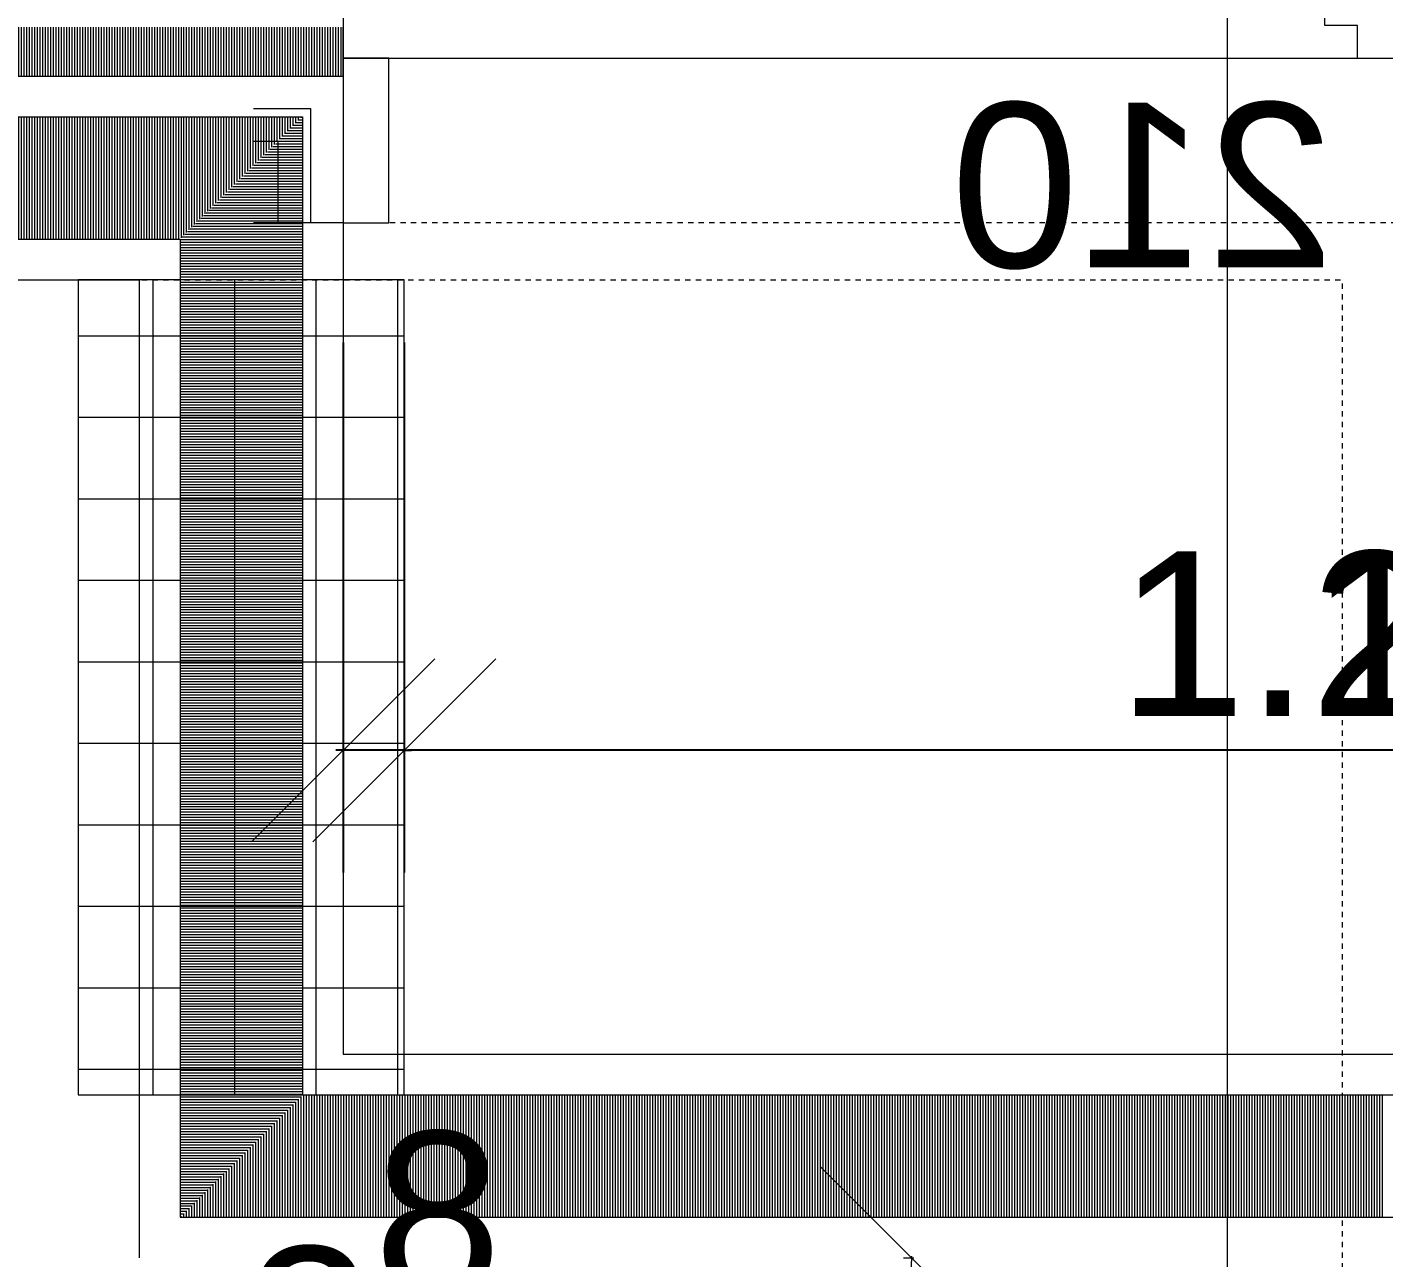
# Model space of a CAD drawing. Header units: metres. Extents: x -63 to 297, y -105 to 408.
# Drawn here: x 202.76 to 228.23, y 224.56 to 247.67 of the extents above; entities that cross this region are included whole.
import ezdxf

# ---------------------------------------------------------------- set-up
doc = ezdxf.new("R2010")
doc.units = ezdxf.units.M
doc.header["$LTSCALE"] = 0.00508
doc.header["$PDMODE"] = 1
doc.linetypes.add('Ohne Titel-16', pattern=[0.19684, 0.069505, -0.127335])
doc.linetypes.add('Ohne Titel-6', pattern=[1.0537, 0.590515, -0.19684, 0.069505, -0.19684])
for name, color, linetype, lineweight in [('211.5_Beton', 7, 'Continuous', 25), ('212.2_Betonelemente', 7, 'Continuous', 18), ('221_Fenster', 7, 'Continuous', 9), ('271_Gipserarbeiten-allgemein', 7, 'Continuous', 18), ('273.0_Innentueren', 7, 'Continuous', 18), ('Linien-0.03', 7, 'Continuous', 5), ('Linien-gestrichelt 0.13', 7, 'Ohne Titel-16', 13), ('Linien-stripu', 7, 'Ohne Titel-6', 5)]:
    doc.layers.add(name, color=color, linetype=linetype, lineweight=lineweight)
for name, color, linetype, lineweight, true_color in [('271_Gipserarbeiten-LBW 12.5cm', 7, 'Continuous', 18, 0x117d81), ('271_Gipserarbeiten-LBW Schacht', 7, 'Continuous', 18, 0x811264), ('Bemaßung-Leichtbau', 7, 'Continuous', 5, 0xb54400), ('Bemaßung-Rohbau', 7, 'Continuous', 5, 0x000000), ('Text-allgemein', 7, 'Continuous', 5, 0x000000)]:
    doc.layers.add(name, color=color, linetype=linetype, lineweight=lineweight, true_color=true_color)
doc.styles.add('Arial', font='arial.ttf')
doc.dimstyles.new('vbk_50', dxfattribs={"dimtxt": 101.016365, "dimasz": 0.002245, "dimexe": 0.0015, "dimexo": 0.003, "dimgap": 0.0005, "dimtad": 1, "dimdec": 3, "dimzin": 3, "dimdsep": 46, "dimtxsty": 'Arial', "dimblk": 'VW_SLASH', "dimblk1": 'VW_SLASH', "dimblk2": 'VW_SLASH', "dimcen": 0, "dimdle": 0.002, "dimazin": 0, "dimtfac": 0.9, "dimtdec": 3, "dimtix": 1, "dimtmove": 0, "dimatfit": 0, "dimldrblk": 'DOT', "dimfxl": 0.005, "dimfxlon": 1, "dimfrac": 2, "dimtolj": 1, "dimtzin": 3, "dimarcsym": 0})
pattern_1 = [(270, (-78.1924, -138.21865), (-0.05, 6e-18), [])]

# ---------------------------------------------------------------- blocks, each defined once
blk = doc.blocks.new('VW_SLASH')
at = {"color": 0, "linetype": 'ByBlock', "lineweight": -2}
blk.add_line((0.5, 0), (-1, 0), dxfattribs=at)
at = {"color": 0, "lineweight": 20, "flags": 128}
blk.add_lwpolyline([(25, 25), (-25, -25)], dxfattribs=at)
blk = doc.blocks.new('*D221')
at = {"layer": 'Bemaßung-Leichtbau', "color": 0, "lineweight": -2, "transparency": 16777216}
for p, q in [((208.695, 241.746), (208.695, 231.796)), ((209.843, 241.746), (209.843, 231.796)), ((208.626, 234.092), (208.557, 234.092)), ((209.843, 234.092), (208.695, 234.092)), ((209.912, 234.092), (209.98, 234.092))]:
    blk.add_line(p, q, dxfattribs=at)
at = {"layer": 'Defpoints', "color": 0, "transparency": 16777216}
for p in [(208.695, 245.545), (209.843, 245.545), (208.695, 234.092)]:
    blk.add_point(p, dxfattribs=at)
at = {"layer": 'Bemaßung-Leichtbau', "color": 0, "lineweight": -2, "transparency": 16777216, "xscale": 0.06872848524861908, "yscale": 0.06872848524861908, "zscale": 0.06872848524861908}
blk.add_blockref('VW_SLASH', (208.695, 234.092), dxfattribs=at)
at = {"layer": 'Bemaßung-Leichtbau', "color": 0, "lineweight": -2, "transparency": 16777216, "xscale": 0.06872848524861908, "yscale": 0.06872848524861908, "zscale": 0.06872848524861908, "rotation": 180}
blk.add_blockref('VW_SLASH', (209.843, 234.092), dxfattribs=at)
at = {"layer": 'Bemaßung-Leichtbau', "color": 0, "transparency": 16777216, "insert": (209.269, 224.282), "char_height": 3.09276, "attachment_point": 5, "style": 'Arial'}
blk.add_mtext('\\A1;3\\S8^ ;', dxfattribs=at)
blk = doc.blocks.new('_DOT')
at = {"color": 0, "linetype": 'ByBlock', "lineweight": -2}
blk.add_line((-0.5, 0), (-1, 0), dxfattribs=at)
at = {"color": 0, "linetype": 'ByBlock', "const_width": 0.5}
blk.add_lwpolyline([(-0.25, 0, 1), (0.25, 0, 1)], format="xyb", close=True, dxfattribs=at)
blk = doc.blocks.new('*D222')
at = {"layer": 'Bemaßung-Leichtbau', "color": 0, "lineweight": -2, "transparency": 16777216}
for p, q in [((209.843, 241.746), (209.843, 231.796)), ((245.526, 241.746), (245.526, 231.796)), ((245.458, 234.092), (209.912, 234.092))]:
    blk.add_line(p, q, dxfattribs=at)
at = {"layer": 'Defpoints', "color": 0, "transparency": 16777216}
for p in [(209.843, 245.545), (245.526, 245.545), (209.843, 234.092)]:
    blk.add_point(p, dxfattribs=at)
at = {"layer": 'Bemaßung-Leichtbau', "color": 0, "lineweight": -2, "transparency": 16777216, "xscale": 0.06872848524861908, "yscale": 0.06872848524861908, "zscale": 0.06872848524861908, "rotation": 180}
blk.add_blockref('VW_SLASH', (209.843, 234.092), dxfattribs=at)
at = {"layer": 'Bemaßung-Leichtbau', "color": 0, "lineweight": -2, "transparency": 16777216, "xscale": 0.06872848524861908, "yscale": 0.06872848524861908, "zscale": 0.06872848524861908}
blk.add_blockref('VW_SLASH', (245.526, 234.092), dxfattribs=at)
at = {"layer": 'Bemaßung-Leichtbau', "color": 0, "transparency": 16777216, "insert": (228.639, 237.341), "char_height": 3.09276, "attachment_point": 5, "style": 'Arial'}
blk.add_mtext('\\A1;1.16\\S6^ ;', dxfattribs=at)
blk = doc.blocks.new('*D242')
at = {"layer": 'Bemaßung-Rohbau', "color": 0, "lineweight": -2, "transparency": 16777216}
for p, q in [((190.158, 242.927), (180.208, 242.927)), ((182.504, 227.687), (182.504, 242.858)), ((190.158, 227.619), (180.208, 227.619))]:
    blk.add_line(p, q, dxfattribs=at)
at = {"layer": 'Defpoints', "color": 0, "transparency": 16777216}
for p in [(182.504, 242.927), (203.72, 242.927), (203.72, 227.619)]:
    blk.add_point(p, dxfattribs=at)
at = {"layer": 'Bemaßung-Rohbau', "color": 0, "lineweight": -2, "transparency": 16777216, "xscale": 0.06872848524861908, "yscale": 0.06872848524861908, "zscale": 0.06872848524861908}
for p, rotation in [((182.504, 242.927), 90), ((182.504, 227.619), 270)]:
    blk.add_blockref('VW_SLASH', p, dxfattribs=dict(at, rotation=rotation))
at = {"layer": 'Bemaßung-Rohbau', "color": 0, "transparency": 16777216, "insert": (180.159, 235.273), "char_height": 3.0928, "attachment_point": 5, "rotation": 90, "style": 'Arial'}
blk.add_mtext('\\A1;50', dxfattribs=at)
blk = doc.blocks.new('*D243')
at = {"layer": 'Bemaßung-Rohbau', "color": 0, "lineweight": -2, "transparency": 16777216}
for p, q in [((182.504, 227.687), (182.504, 227.756)), ((190.158, 227.619), (180.208, 227.619)), ((182.504, 224.557), (182.504, 227.619)), ((190.158, 224.557), (180.208, 224.557)), ((182.504, 224.488), (182.504, 224.42))]:
    blk.add_line(p, q, dxfattribs=at)
at = {"layer": 'Defpoints', "color": 0, "transparency": 16777216}
for p in [(182.504, 227.619), (203.72, 227.619), (296.644, 224.557)]:
    blk.add_point(p, dxfattribs=at)
at = {"layer": 'Bemaßung-Rohbau', "color": 0, "lineweight": -2, "transparency": 16777216, "xscale": 0.06872848524861908, "yscale": 0.06872848524861908, "zscale": 0.06872848524861908}
for p, rotation in [((182.504, 227.619), 270), ((182.504, 224.557), 90)]:
    blk.add_blockref('VW_SLASH', p, dxfattribs=dict(at, rotation=rotation))
at = {"layer": 'Bemaßung-Rohbau', "color": 0, "transparency": 16777216, "insert": (177.48, 226.088), "char_height": 3.0928, "attachment_point": 5, "rotation": 90, "style": 'Arial'}
blk.add_mtext('\\A1;10', dxfattribs=at)
blk = doc.blocks.new('*D244')
at = {"layer": 'Bemaßung-Rohbau', "color": 0, "lineweight": -2, "transparency": 16777216}
for p, q in [((182.504, 224.626), (182.504, 224.694)), ((190.158, 224.557), (180.208, 224.557)), ((182.504, 102.091), (182.504, 224.557)), ((190.158, 102.091), (180.208, 102.091)), ((182.504, 102.023), (182.504, 101.954))]:
    blk.add_line(p, q, dxfattribs=at)
at = {"layer": 'Defpoints', "color": 0, "transparency": 16777216}
for p in [(182.504, 224.557), (296.644, 224.557), (219.365, 102.091)]:
    blk.add_point(p, dxfattribs=at)
at = {"layer": 'Bemaßung-Rohbau', "color": 0, "lineweight": -2, "transparency": 16777216, "xscale": 0.06872848524861908, "yscale": 0.06872848524861908, "zscale": 0.06872848524861908}
for p, rotation in [((182.504, 224.557), 270), ((182.504, 102.091), 90)]:
    blk.add_blockref('VW_SLASH', p, dxfattribs=dict(at, rotation=rotation))
at = {"layer": 'Bemaßung-Rohbau', "color": 0, "transparency": 16777216, "insert": (179.254, 404.051), "char_height": 3.0928, "attachment_point": 5, "rotation": 90, "style": 'Arial'}
blk.add_mtext('\\A1;4.00', dxfattribs=at)
blk = doc.blocks.new('*D257')
at = {"layer": 'Bemaßung-Rohbau', "color": 0, "lineweight": -2, "transparency": 16777216}
for p, q in [((199.919, 227.619), (189.968, 227.619)), ((192.265, 102.16), (192.265, 227.55)), ((199.919, 102.091), (189.968, 102.091))]:
    blk.add_line(p, q, dxfattribs=at)
at = {"layer": 'Defpoints', "color": 0, "transparency": 16777216}
for p in [(192.265, 227.619), (205.633, 227.619), (204.409, 102.091)]:
    blk.add_point(p, dxfattribs=at)
at = {"layer": 'Bemaßung-Rohbau', "color": 0, "lineweight": -2, "transparency": 16777216, "xscale": 0.06872848524861908, "yscale": 0.06872848524861908, "zscale": 0.06872848524861908}
for p, rotation in [((192.265, 227.619), 90), ((192.265, 102.091), 270)]:
    blk.add_blockref('VW_SLASH', p, dxfattribs=dict(at, rotation=rotation))
at = {"layer": 'Bemaßung-Rohbau', "color": 0, "transparency": 16777216, "insert": (189.92, 164.855), "char_height": 3.0928, "attachment_point": 5, "rotation": 90, "style": 'Arial'}
blk.add_mtext('\\A1;4.10', dxfattribs=at)
blk = doc.blocks.new('HT_GR_Rev-Öffnung-1')
at = {"layer": '271_Gipserarbeiten-LBW Schacht', "flags": 128}
blk.add_lwpolyline([(0.655, 0.045), (0.6, 0.045), (0.6, -0.045), (0.655, -0.045)], dxfattribs=at)
at = {"layer": '273.0_Innentueren', "flags": 128}
blk.add_lwpolyline([(-0.022, 0.056), (-0.022, 0.076), (-0.002, 0.076), (-0.002, 0.096)], dxfattribs=at)
for points in [[(-0.603, 0.091), (0.6, 0.091), (0.6, 0.056), (-0.603, 0.056)], [(0.572, 0.056), (0.6, 0.056), (0.6, -0.045), (0.572, -0.045)]]:
    blk.add_lwpolyline(points, close=True, dxfattribs=at)
at = {"layer": 'Linien-0.03', "flags": 128}
for points in [[(0.655, 0.025), (0.62, 0.025), (0.62, -0.045)], [(0.655, 0.005), (0.64, 0.005), (0.64, -0.045), (0.655, -0.045)]]:
    blk.add_lwpolyline(points, dxfattribs=at)
at = {"layer": 'Linien-0.03', "linetype": 'Continuous', "lineweight": 5}
blk.add_point((0.6, -0.045), dxfattribs=at)
at = {"layer": 'Linien-stripu'}
blk.add_line((-0.575, -0.045), (0.572, -0.045), dxfattribs=at)
blk = doc.blocks.new('*E263')
at = {"layer": 'Linien-0.03', "linetype": 'Continuous', "lineweight": 5}
h = blk.add_hatch(dxfattribs=at)
h.set_pattern_fill('DÄMMSTOFF 1MM', angle=180, style=0, pattern_type=2)
h.set_pattern_definition(pattern_1)
h.paths.add_polyline_path([(58.784, 108.535), (57.865, 109.454), (130.502, 109.454), (130.502, 108.535)])
h = blk.add_hatch(dxfattribs=at)
h.set_pattern_fill('DÄMMSTOFF 1MM', angle=180, style=0, pattern_type=2)
h.set_pattern_definition(pattern_1)
h.paths.add_polyline_path([(61.845, 105.474), (59.549, 107.77), (129.737, 107.77), (127.441, 105.474)])
h = blk.add_hatch(dxfattribs=at)
h.set_pattern_fill('DÄMMSTOFF 1MM', angle=-90, style=0, pattern_type=2)
h.set_pattern_definition([(360, (-78.1924, -138.21865), (-2e-17, -0.05), [])])
h.paths.add_polyline_path([(127.441, 105.474), (129.737, 107.77), (129.737, 89.4), (127.441, 87.104)])
at = {"layer": '271_Gipserarbeiten-LBW 12.5cm'}
for p, q in [((58.784, 108.535, 0), (130.502, 108.535, 0)), ((130.502, 108.535, 0), (130.502, 90.165, 0)), ((62.611, 104.708, 0), (126.675, 104.708, 0)), ((126.675, 104.708, 0), (126.675, 86.338, 0)), ((130.502, 90.165, 0), (178.744, 90.165, 0))]:
    blk.add_line(p, q, dxfattribs=at)
at = {"layer": '271_Gipserarbeiten-LBW Schacht'}
blk.add_line((130.502, 108.535, 0), (130.502, 105.78, 0), dxfattribs=at)
at = {"layer": 'Linien-0.03'}
for p, q in [((130.502, 108.535, 0), (130.502, 109.454, 0)), ((58.784, 108.535, 0), (130.502, 108.535, 0)), ((58.784, 108.535, 0), (130.502, 108.535, 0)), ((58.784, 108.535, 0), (130.502, 108.535, 0)), ((130.502, 108.535, 0), (130.502, 90.165, 0)), ((59.549, 107.77, 0), (129.737, 107.77, 0)), ((129.737, 107.77, 0), (129.737, 89.4, 0)), ((61.845, 105.474, 0), (127.441, 105.474, 0)), ((127.441, 105.474, 0), (127.441, 87.104, 0)), ((62.611, 104.708, 0), (126.675, 104.708, 0)), ((126.675, 104.708, 0), (126.675, 86.338, 0)), ((130.502, 90.165, 0), (178.744, 90.165, 0)), ((129.737, 89.4, 0), (178.744, 89.4, 0)), ((127.441, 87.104, 0), (178.744, 87.104, 0))]:
    blk.add_line(p, q, dxfattribs=at)
at = {"layer": 'Linien-0.03', "color": 7, "linetype": 'Continuous', "lineweight": 5}
for p, q in [((59.549, 107.77, 0), (129.737, 107.77, 0)), ((129.737, 107.77, 0), (129.737, 89.4, 0)), ((61.845, 105.474, 0), (127.441, 105.474, 0)), ((127.441, 105.474, 0), (127.441, 87.104, 0)), ((129.737, 89.4, 0), (178.744, 89.4, 0)), ((129.758, 89.4, 0), (129.758, 87.104, 0)), ((129.808, 89.4, 0), (129.808, 87.104, 0)), ((129.858, 89.4, 0), (129.858, 87.104, 0)), ((129.908, 89.4, 0), (129.908, 87.104, 0)), ((129.958, 89.4, 0), (129.958, 87.104, 0)), ((130.008, 89.4, 0), (130.008, 87.104, 0)), ((130.058, 89.4, 0), (130.058, 87.104, 0)), ((130.108, 89.4, 0), (130.108, 87.104, 0)), ((130.158, 89.4, 0), (130.158, 87.104, 0)), ((130.208, 89.4, 0), (130.208, 87.104, 0)), ((130.258, 89.4, 0), (130.258, 87.104, 0)), ((130.308, 89.4, 0), (130.308, 87.104, 0)), ((130.358, 89.4, 0), (130.358, 87.104, 0)), ((130.408, 89.4, 0), (130.408, 87.104, 0)), ((130.458, 89.4, 0), (130.458, 87.104, 0)), ((130.508, 89.4, 0), (130.508, 87.104, 0)), ((130.558, 89.4, 0), (130.558, 87.104, 0)), ((130.608, 89.4, 0), (130.608, 87.104, 0)), ((130.658, 89.4, 0), (130.658, 87.104, 0)), ((130.708, 89.4, 0), (130.708, 87.104, 0)), ((130.758, 89.4, 0), (130.758, 87.104, 0)), ((130.808, 89.4, 0), (130.808, 87.104, 0)), ((130.858, 89.4, 0), (130.858, 87.104, 0)), ((130.908, 89.4, 0), (130.908, 87.104, 0)), ((130.958, 89.4, 0), (130.958, 87.104, 0)), ((131.008, 89.4, 0), (131.008, 87.104, 0)), ((131.058, 89.4, 0), (131.058, 87.104, 0)), ((131.108, 89.4, 0), (131.108, 87.104, 0)), ((131.158, 89.4, 0), (131.158, 87.104, 0)), ((131.208, 89.4, 0), (131.208, 87.104, 0)), ((131.258, 89.4, 0), (131.258, 87.104, 0)), ((131.308, 89.4, 0), (131.308, 87.104, 0)), ((131.358, 89.4, 0), (131.358, 87.104, 0)), ((131.408, 89.4, 0), (131.408, 87.104, 0)), ((131.458, 89.4, 0), (131.458, 87.104, 0)), ((131.508, 89.4, 0), (131.508, 87.104, 0)), ((131.558, 89.4, 0), (131.558, 87.104, 0)), ((131.608, 89.4, 0), (131.608, 87.104, 0)), ((131.658, 89.4, 0), (131.658, 87.104, 0)), ((131.708, 89.4, 0), (131.708, 87.104, 0)), ((131.758, 89.4, 0), (131.758, 87.104, 0)), ((131.808, 89.4, 0), (131.808, 87.104, 0)), ((131.858, 89.4, 0), (131.858, 87.104, 0)), ((131.908, 89.4, 0), (131.908, 87.104, 0)), ((131.958, 89.4, 0), (131.958, 87.104, 0)), ((132.008, 89.4, 0), (132.008, 87.104, 0)), ((132.058, 89.4, 0), (132.058, 87.104, 0)), ((132.108, 89.4, 0), (132.108, 87.104, 0)), ((132.158, 89.4, 0), (132.158, 87.104, 0)), ((132.208, 89.4, 0), (132.208, 87.104, 0)), ((132.258, 89.4, 0), (132.258, 87.104, 0)), ((132.308, 89.4, 0), (132.308, 87.104, 0)), ((132.358, 89.4, 0), (132.358, 87.104, 0)), ((132.408, 89.4, 0), (132.408, 87.104, 0)), ((132.458, 89.4, 0), (132.458, 87.104, 0)), ((132.508, 89.4, 0), (132.508, 87.104, 0)), ((132.558, 89.4, 0), (132.558, 87.104, 0)), ((132.608, 89.4, 0), (132.608, 87.104, 0)), ((132.658, 89.4, 0), (132.658, 87.104, 0)), ((132.708, 89.4, 0), (132.708, 87.104, 0)), ((132.758, 89.4, 0), (132.758, 87.104, 0)), ((132.808, 89.4, 0), (132.808, 87.104, 0)), ((132.858, 89.4, 0), (132.858, 87.104, 0)), ((132.908, 89.4, 0), (132.908, 87.104, 0)), ((132.958, 89.4, 0), (132.958, 87.104, 0)), ((133.008, 89.4, 0), (133.008, 87.104, 0)), ((133.058, 89.4, 0), (133.058, 87.104, 0)), ((133.108, 89.4, 0), (133.108, 87.104, 0)), ((133.158, 89.4, 0), (133.158, 87.104, 0)), ((133.208, 89.4, 0), (133.208, 87.104, 0)), ((133.258, 89.4, 0), (133.258, 87.104, 0)), ((133.308, 89.4, 0), (133.308, 87.104, 0)), ((133.358, 89.4, 0), (133.358, 87.104, 0)), ((133.408, 89.4, 0), (133.408, 87.104, 0)), ((133.458, 89.4, 0), (133.458, 87.104, 0)), ((133.508, 89.4, 0), (133.508, 87.104, 0)), ((133.558, 89.4, 0), (133.558, 87.104, 0)), ((133.608, 89.4, 0), (133.608, 87.104, 0)), ((133.658, 89.4, 0), (133.658, 87.104, 0)), ((133.708, 89.4, 0), (133.708, 87.104, 0)), ((133.758, 89.4, 0), (133.758, 87.104, 0)), ((133.808, 89.4, 0), (133.808, 87.104, 0)), ((133.858, 89.4, 0), (133.858, 87.104, 0)), ((133.908, 89.4, 0), (133.908, 87.104, 0)), ((133.958, 89.4, 0), (133.958, 87.104, 0)), ((134.008, 89.4, 0), (134.008, 87.104, 0)), ((134.058, 89.4, 0), (134.058, 87.104, 0)), ((134.108, 89.4, 0), (134.108, 87.104, 0)), ((134.158, 89.4, 0), (134.158, 87.104, 0)), ((134.208, 89.4, 0), (134.208, 87.104, 0)), ((134.258, 89.4, 0), (134.258, 87.104, 0)), ((134.308, 89.4, 0), (134.308, 87.104, 0)), ((134.358, 89.4, 0), (134.358, 87.104, 0)), ((134.408, 89.4, 0), (134.408, 87.104, 0)), ((134.458, 89.4, 0), (134.458, 87.104, 0)), ((134.508, 89.4, 0), (134.508, 87.104, 0)), ((134.558, 89.4, 0), (134.558, 87.104, 0)), ((134.608, 89.4, 0), (134.608, 87.104, 0)), ((134.658, 89.4, 0), (134.658, 87.104, 0)), ((134.708, 89.4, 0), (134.708, 87.104, 0)), ((134.758, 89.4, 0), (134.758, 87.104, 0)), ((134.808, 89.4, 0), (134.808, 87.104, 0)), ((134.858, 89.4, 0), (134.858, 87.104, 0)), ((134.908, 89.4, 0), (134.908, 87.104, 0)), ((134.958, 89.4, 0), (134.958, 87.104, 0)), ((135.008, 89.4, 0), (135.008, 87.104, 0)), ((135.058, 89.4, 0), (135.058, 87.104, 0)), ((135.108, 89.4, 0), (135.108, 87.104, 0)), ((135.158, 89.4, 0), (135.158, 87.104, 0)), ((135.208, 89.4, 0), (135.208, 87.104, 0)), ((135.258, 89.4, 0), (135.258, 87.104, 0)), ((135.308, 89.4, 0), (135.308, 87.104, 0)), ((135.358, 89.4, 0), (135.358, 87.104, 0)), ((135.408, 89.4, 0), (135.408, 87.104, 0)), ((135.458, 89.4, 0), (135.458, 87.104, 0)), ((135.508, 89.4, 0), (135.508, 87.104, 0)), ((135.558, 89.4, 0), (135.558, 87.104, 0)), ((135.608, 89.4, 0), (135.608, 87.104, 0)), ((135.658, 89.4, 0), (135.658, 87.104, 0)), ((135.708, 89.4, 0), (135.708, 87.104, 0)), ((135.758, 89.4, 0), (135.758, 87.104, 0)), ((135.808, 89.4, 0), (135.808, 87.104, 0)), ((135.858, 89.4, 0), (135.858, 87.104, 0)), ((135.908, 89.4, 0), (135.908, 87.104, 0)), ((135.958, 89.4, 0), (135.958, 87.104, 0)), ((136.008, 89.4, 0), (136.008, 87.104, 0)), ((136.058, 89.4, 0), (136.058, 87.104, 0)), ((136.108, 89.4, 0), (136.108, 87.104, 0)), ((136.158, 89.4, 0), (136.158, 87.104, 0)), ((136.208, 89.4, 0), (136.208, 87.104, 0)), ((136.258, 89.4, 0), (136.258, 87.104, 0)), ((136.308, 89.4, 0), (136.308, 87.104, 0)), ((136.358, 89.4, 0), (136.358, 87.104, 0)), ((136.408, 89.4, 0), (136.408, 87.104, 0)), ((136.458, 89.4, 0), (136.458, 87.104, 0)), ((136.508, 89.4, 0), (136.508, 87.104, 0)), ((136.558, 89.4, 0), (136.558, 87.104, 0)), ((136.608, 89.4, 0), (136.608, 87.104, 0)), ((136.658, 89.4, 0), (136.658, 87.104, 0)), ((136.708, 89.4, 0), (136.708, 87.104, 0)), ((136.758, 89.4, 0), (136.758, 87.104, 0)), ((136.808, 89.4, 0), (136.808, 87.104, 0)), ((136.858, 89.4, 0), (136.858, 87.104, 0)), ((136.908, 89.4, 0), (136.908, 87.104, 0)), ((136.958, 89.4, 0), (136.958, 87.104, 0)), ((137.008, 89.4, 0), (137.008, 87.104, 0)), ((137.058, 89.4, 0), (137.058, 87.104, 0)), ((137.108, 89.4, 0), (137.108, 87.104, 0)), ((137.158, 89.4, 0), (137.158, 87.104, 0)), ((137.208, 89.4, 0), (137.208, 87.104, 0)), ((137.258, 89.4, 0), (137.258, 87.104, 0)), ((137.308, 89.4, 0), (137.308, 87.104, 0)), ((137.358, 89.4, 0), (137.358, 87.104, 0)), ((137.408, 89.4, 0), (137.408, 87.104, 0)), ((137.458, 89.4, 0), (137.458, 87.104, 0)), ((137.508, 89.4, 0), (137.508, 87.104, 0)), ((137.558, 89.4, 0), (137.558, 87.104, 0)), ((137.608, 89.4, 0), (137.608, 87.104, 0)), ((137.658, 89.4, 0), (137.658, 87.104, 0)), ((137.708, 89.4, 0), (137.708, 87.104, 0)), ((137.758, 89.4, 0), (137.758, 87.104, 0)), ((137.808, 89.4, 0), (137.808, 87.104, 0)), ((137.858, 89.4, 0), (137.858, 87.104, 0)), ((137.908, 89.4, 0), (137.908, 87.104, 0)), ((137.958, 89.4, 0), (137.958, 87.104, 0)), ((138.008, 89.4, 0), (138.008, 87.104, 0)), ((138.058, 89.4, 0), (138.058, 87.104, 0)), ((138.108, 89.4, 0), (138.108, 87.104, 0)), ((138.158, 89.4, 0), (138.158, 87.104, 0)), ((138.208, 89.4, 0), (138.208, 87.104, 0)), ((138.258, 89.4, 0), (138.258, 87.104, 0)), ((138.308, 89.4, 0), (138.308, 87.104, 0)), ((138.358, 89.4, 0), (138.358, 87.104, 0)), ((138.408, 89.4, 0), (138.408, 87.104, 0)), ((138.458, 89.4, 0), (138.458, 87.104, 0)), ((138.508, 89.4, 0), (138.508, 87.104, 0)), ((138.558, 89.4, 0), (138.558, 87.104, 0)), ((138.608, 89.4, 0), (138.608, 87.104, 0)), ((138.658, 89.4, 0), (138.658, 87.104, 0)), ((138.708, 89.4, 0), (138.708, 87.104, 0)), ((138.758, 89.4, 0), (138.758, 87.104, 0)), ((138.808, 89.4, 0), (138.808, 87.104, 0)), ((138.858, 89.4, 0), (138.858, 87.104, 0)), ((138.908, 89.4, 0), (138.908, 87.104, 0)), ((138.958, 89.4, 0), (138.958, 87.104, 0)), ((139.008, 89.4, 0), (139.008, 87.104, 0)), ((139.058, 89.4, 0), (139.058, 87.104, 0)), ((139.108, 89.4, 0), (139.108, 87.104, 0)), ((139.158, 89.4, 0), (139.158, 87.104, 0)), ((139.208, 89.4, 0), (139.208, 87.104, 0)), ((139.258, 89.4, 0), (139.258, 87.104, 0)), ((139.308, 89.4, 0), (139.308, 87.104, 0)), ((139.358, 89.4, 0), (139.358, 87.104, 0)), ((139.408, 89.4, 0), (139.408, 87.104, 0)), ((139.458, 89.4, 0), (139.458, 87.104, 0)), ((139.508, 89.4, 0), (139.508, 87.104, 0)), ((139.558, 89.4, 0), (139.558, 87.104, 0)), ((139.608, 89.4, 0), (139.608, 87.104, 0)), ((139.658, 89.4, 0), (139.658, 87.104, 0)), ((139.708, 89.4, 0), (139.708, 87.104, 0)), ((139.758, 89.4, 0), (139.758, 87.104, 0)), ((139.808, 89.4, 0), (139.808, 87.104, 0)), ((139.858, 89.4, 0), (139.858, 87.104, 0)), ((139.908, 89.4, 0), (139.908, 87.104, 0)), ((139.958, 89.4, 0), (139.958, 87.104, 0)), ((140.008, 89.4, 0), (140.008, 87.104, 0)), ((140.058, 89.4, 0), (140.058, 87.104, 0)), ((140.108, 89.4, 0), (140.108, 87.104, 0)), ((140.158, 89.4, 0), (140.158, 87.104, 0)), ((140.208, 89.4, 0), (140.208, 87.104, 0)), ((140.258, 89.4, 0), (140.258, 87.104, 0)), ((140.308, 89.4, 0), (140.308, 87.104, 0)), ((140.358, 89.4, 0), (140.358, 87.104, 0)), ((140.408, 89.4, 0), (140.408, 87.104, 0)), ((140.458, 89.4, 0), (140.458, 87.104, 0)), ((140.508, 89.4, 0), (140.508, 87.104, 0)), ((140.558, 89.4, 0), (140.558, 87.104, 0)), ((140.608, 89.4, 0), (140.608, 87.104, 0)), ((140.658, 89.4, 0), (140.658, 87.104, 0)), ((140.708, 89.4, 0), (140.708, 87.104, 0)), ((140.758, 89.4, 0), (140.758, 87.104, 0)), ((140.808, 89.4, 0), (140.808, 87.104, 0)), ((140.858, 89.4, 0), (140.858, 87.104, 0)), ((140.908, 89.4, 0), (140.908, 87.104, 0)), ((140.958, 89.4, 0), (140.958, 87.104, 0)), ((141.008, 89.4, 0), (141.008, 87.104, 0)), ((141.058, 89.4, 0), (141.058, 87.104, 0)), ((141.108, 89.4, 0), (141.108, 87.104, 0)), ((141.158, 89.4, 0), (141.158, 87.104, 0)), ((141.208, 89.4, 0), (141.208, 87.104, 0)), ((141.258, 89.4, 0), (141.258, 87.104, 0)), ((141.308, 89.4, 0), (141.308, 87.104, 0)), ((141.358, 89.4, 0), (141.358, 87.104, 0)), ((141.408, 89.4, 0), (141.408, 87.104, 0)), ((141.458, 89.4, 0), (141.458, 87.104, 0)), ((141.508, 89.4, 0), (141.508, 87.104, 0)), ((141.558, 89.4, 0), (141.558, 87.104, 0)), ((141.608, 89.4, 0), (141.608, 87.104, 0)), ((141.658, 89.4, 0), (141.658, 87.104, 0)), ((141.708, 89.4, 0), (141.708, 87.104, 0)), ((141.758, 89.4, 0), (141.758, 87.104, 0)), ((141.808, 89.4, 0), (141.808, 87.104, 0)), ((141.858, 89.4, 0), (141.858, 87.104, 0)), ((141.908, 89.4, 0), (141.908, 87.104, 0)), ((141.958, 89.4, 0), (141.958, 87.104, 0)), ((142.008, 89.4, 0), (142.008, 87.104, 0)), ((142.058, 89.4, 0), (142.058, 87.104, 0)), ((142.108, 89.4, 0), (142.108, 87.104, 0)), ((142.158, 89.4, 0), (142.158, 87.104, 0)), ((142.208, 89.4, 0), (142.208, 87.104, 0)), ((142.258, 89.4, 0), (142.258, 87.104, 0)), ((142.308, 89.4, 0), (142.308, 87.104, 0)), ((142.358, 89.4, 0), (142.358, 87.104, 0)), ((142.408, 89.4, 0), (142.408, 87.104, 0)), ((142.458, 89.4, 0), (142.458, 87.104, 0)), ((142.508, 89.4, 0), (142.508, 87.104, 0)), ((142.558, 89.4, 0), (142.558, 87.104, 0)), ((142.608, 89.4, 0), (142.608, 87.104, 0)), ((142.658, 89.4, 0), (142.658, 87.104, 0)), ((142.708, 89.4, 0), (142.708, 87.104, 0)), ((142.758, 89.4, 0), (142.758, 87.104, 0)), ((142.808, 89.4, 0), (142.808, 87.104, 0)), ((142.858, 89.4, 0), (142.858, 87.104, 0)), ((142.908, 89.4, 0), (142.908, 87.104, 0)), ((142.958, 89.4, 0), (142.958, 87.104, 0)), ((143.008, 89.4, 0), (143.008, 87.104, 0)), ((143.058, 89.4, 0), (143.058, 87.104, 0)), ((143.108, 89.4, 0), (143.108, 87.104, 0)), ((143.158, 89.4, 0), (143.158, 87.104, 0)), ((143.208, 89.4, 0), (143.208, 87.104, 0)), ((143.258, 89.4, 0), (143.258, 87.104, 0)), ((143.308, 89.4, 0), (143.308, 87.104, 0)), ((143.358, 89.4, 0), (143.358, 87.104, 0)), ((143.408, 89.4, 0), (143.408, 87.104, 0)), ((143.458, 89.4, 0), (143.458, 87.104, 0)), ((143.508, 89.4, 0), (143.508, 87.104, 0)), ((143.558, 89.4, 0), (143.558, 87.104, 0)), ((143.608, 89.4, 0), (143.608, 87.104, 0)), ((143.658, 89.4, 0), (143.658, 87.104, 0)), ((143.708, 89.4, 0), (143.708, 87.104, 0)), ((143.758, 89.4, 0), (143.758, 87.104, 0)), ((143.808, 89.4, 0), (143.808, 87.104, 0)), ((143.858, 89.4, 0), (143.858, 87.104, 0)), ((143.908, 89.4, 0), (143.908, 87.104, 0)), ((143.958, 89.4, 0), (143.958, 87.104, 0)), ((144.008, 89.4, 0), (144.008, 87.104, 0)), ((144.058, 89.4, 0), (144.058, 87.104, 0)), ((144.108, 89.4, 0), (144.108, 87.104, 0)), ((144.158, 89.4, 0), (144.158, 87.104, 0)), ((144.208, 89.4, 0), (144.208, 87.104, 0)), ((144.258, 89.4, 0), (144.258, 87.104, 0)), ((144.308, 89.4, 0), (144.308, 87.104, 0)), ((144.358, 89.4, 0), (144.358, 87.104, 0)), ((144.408, 89.4, 0), (144.408, 87.104, 0)), ((144.458, 89.4, 0), (144.458, 87.104, 0)), ((144.508, 89.4, 0), (144.508, 87.104, 0)), ((144.558, 89.4, 0), (144.558, 87.104, 0)), ((144.608, 89.4, 0), (144.608, 87.104, 0)), ((144.658, 89.4, 0), (144.658, 87.104, 0)), ((144.708, 89.4, 0), (144.708, 87.104, 0)), ((144.758, 89.4, 0), (144.758, 87.104, 0)), ((144.808, 89.4, 0), (144.808, 87.104, 0)), ((144.858, 89.4, 0), (144.858, 87.104, 0)), ((144.908, 89.4, 0), (144.908, 87.104, 0)), ((144.958, 89.4, 0), (144.958, 87.104, 0)), ((145.008, 89.4, 0), (145.008, 87.104, 0)), ((145.058, 89.4, 0), (145.058, 87.104, 0)), ((145.108, 89.4, 0), (145.108, 87.104, 0)), ((145.158, 89.4, 0), (145.158, 87.104, 0)), ((145.208, 89.4, 0), (145.208, 87.104, 0)), ((145.258, 89.4, 0), (145.258, 87.104, 0)), ((145.308, 89.4, 0), (145.308, 87.104, 0)), ((145.358, 89.4, 0), (145.358, 87.104, 0)), ((145.408, 89.4, 0), (145.408, 87.104, 0)), ((145.458, 89.4, 0), (145.458, 87.104, 0)), ((145.508, 89.4, 0), (145.508, 87.104, 0)), ((145.558, 89.4, 0), (145.558, 87.104, 0)), ((145.608, 89.4, 0), (145.608, 87.104, 0)), ((145.658, 89.4, 0), (145.658, 87.104, 0)), ((145.708, 89.4, 0), (145.708, 87.104, 0)), ((145.758, 89.4, 0), (145.758, 87.104, 0)), ((145.808, 89.4, 0), (145.808, 87.104, 0)), ((145.858, 89.4, 0), (145.858, 87.104, 0)), ((145.908, 89.4, 0), (145.908, 87.104, 0)), ((145.958, 89.4, 0), (145.958, 87.104, 0)), ((146.008, 89.4, 0), (146.008, 87.104, 0)), ((146.058, 89.4, 0), (146.058, 87.104, 0)), ((146.108, 89.4, 0), (146.108, 87.104, 0)), ((146.158, 89.4, 0), (146.158, 87.104, 0)), ((146.208, 89.4, 0), (146.208, 87.104, 0)), ((146.258, 89.4, 0), (146.258, 87.104, 0)), ((146.308, 89.4, 0), (146.308, 87.104, 0)), ((146.358, 89.4, 0), (146.358, 87.104, 0)), ((146.408, 89.4, 0), (146.408, 87.104, 0)), ((146.458, 89.4, 0), (146.458, 87.104, 0)), ((146.508, 89.4, 0), (146.508, 87.104, 0)), ((146.558, 89.4, 0), (146.558, 87.104, 0)), ((146.608, 89.4, 0), (146.608, 87.104, 0)), ((146.658, 89.4, 0), (146.658, 87.104, 0)), ((146.708, 89.4, 0), (146.708, 87.104, 0)), ((146.758, 89.4, 0), (146.758, 87.104, 0)), ((146.808, 89.4, 0), (146.808, 87.104, 0)), ((146.858, 89.4, 0), (146.858, 87.104, 0)), ((146.908, 89.4, 0), (146.908, 87.104, 0)), ((146.958, 89.4, 0), (146.958, 87.104, 0)), ((147.008, 89.4, 0), (147.008, 87.104, 0)), ((147.058, 89.4, 0), (147.058, 87.104, 0)), ((147.108, 89.4, 0), (147.108, 87.104, 0)), ((147.158, 89.4, 0), (147.158, 87.104, 0)), ((147.208, 89.4, 0), (147.208, 87.104, 0)), ((147.258, 89.4, 0), (147.258, 87.104, 0)), ((147.308, 89.4, 0), (147.308, 87.104, 0)), ((147.358, 89.4, 0), (147.358, 87.104, 0)), ((147.408, 89.4, 0), (147.408, 87.104, 0)), ((147.458, 89.4, 0), (147.458, 87.104, 0)), ((147.508, 89.4, 0), (147.508, 87.104, 0)), ((147.558, 89.4, 0), (147.558, 87.104, 0)), ((147.608, 89.4, 0), (147.608, 87.104, 0)), ((147.658, 89.4, 0), (147.658, 87.104, 0)), ((147.708, 89.4, 0), (147.708, 87.104, 0)), ((147.758, 89.4, 0), (147.758, 87.104, 0)), ((147.808, 89.4, 0), (147.808, 87.104, 0)), ((147.858, 89.4, 0), (147.858, 87.104, 0)), ((147.908, 89.4, 0), (147.908, 87.104, 0)), ((147.958, 89.4, 0), (147.958, 87.104, 0)), ((148.008, 89.4, 0), (148.008, 87.104, 0)), ((148.058, 89.4, 0), (148.058, 87.104, 0)), ((148.108, 89.4, 0), (148.108, 87.104, 0)), ((148.158, 89.4, 0), (148.158, 87.104, 0)), ((148.208, 89.4, 0), (148.208, 87.104, 0)), ((148.258, 89.4, 0), (148.258, 87.104, 0)), ((148.308, 89.4, 0), (148.308, 87.104, 0)), ((148.358, 89.4, 0), (148.358, 87.104, 0)), ((148.408, 89.4, 0), (148.408, 87.104, 0)), ((148.458, 89.4, 0), (148.458, 87.104, 0)), ((148.508, 89.4, 0), (148.508, 87.104, 0)), ((148.558, 89.4, 0), (148.558, 87.104, 0)), ((148.608, 89.4, 0), (148.608, 87.104, 0)), ((148.658, 89.4, 0), (148.658, 87.104, 0)), ((148.708, 89.4, 0), (148.708, 87.104, 0)), ((148.758, 89.4, 0), (148.758, 87.104, 0)), ((148.808, 89.4, 0), (148.808, 87.104, 0)), ((148.858, 89.4, 0), (148.858, 87.104, 0)), ((148.908, 89.4, 0), (148.908, 87.104, 0)), ((148.958, 89.4, 0), (148.958, 87.104, 0)), ((149.008, 89.4, 0), (149.008, 87.104, 0)), ((149.058, 89.4, 0), (149.058, 87.104, 0)), ((149.108, 89.4, 0), (149.108, 87.104, 0)), ((149.158, 89.4, 0), (149.158, 87.104, 0)), ((149.208, 89.4, 0), (149.208, 87.104, 0)), ((149.258, 89.4, 0), (149.258, 87.104, 0)), ((149.308, 89.4, 0), (149.308, 87.104, 0)), ((149.358, 89.4, 0), (149.358, 87.104, 0)), ((149.408, 89.4, 0), (149.408, 87.104, 0)), ((149.458, 89.4, 0), (149.458, 87.104, 0)), ((149.508, 89.4, 0), (149.508, 87.104, 0)), ((149.558, 89.4, 0), (149.558, 87.104, 0)), ((149.608, 89.4, 0), (149.608, 87.104, 0)), ((149.658, 89.4, 0), (149.658, 87.104, 0)), ((149.708, 89.4, 0), (149.708, 87.104, 0)), ((149.758, 89.4, 0), (149.758, 87.104, 0)), ((149.808, 89.4, 0), (149.808, 87.104, 0)), ((149.858, 89.4, 0), (149.858, 87.104, 0)), ((149.908, 89.4, 0), (149.908, 87.104, 0)), ((149.958, 89.4, 0), (149.958, 87.104, 0)), ((150.008, 89.4, 0), (150.008, 87.104, 0)), ((129.508, 89.17, 0), (129.508, 87.104, 0)), ((129.558, 89.22, 0), (129.558, 87.104, 0)), ((129.608, 89.27, 0), (129.608, 87.104, 0)), ((129.658, 89.32, 0), (129.658, 87.104, 0)), ((129.708, 89.37, 0), (129.708, 87.104, 0)), ((129.258, 88.92, 0), (129.258, 87.104, 0)), ((129.308, 88.97, 0), (129.308, 87.104, 0)), ((129.358, 89.02, 0), (129.358, 87.104, 0)), ((129.408, 89.07, 0), (129.408, 87.104, 0)), ((129.458, 89.12, 0), (129.458, 87.104, 0)), ((129.008, 88.67, 0), (129.008, 87.104, 0)), ((129.058, 88.72, 0), (129.058, 87.104, 0)), ((129.108, 88.77, 0), (129.108, 87.104, 0)), ((129.158, 88.82, 0), (129.158, 87.104, 0)), ((129.208, 88.87, 0), (129.208, 87.104, 0)), ((128.758, 88.42, 0), (128.758, 87.104, 0)), ((128.808, 88.47, 0), (128.808, 87.104, 0)), ((128.858, 88.52, 0), (128.858, 87.104, 0)), ((128.908, 88.57, 0), (128.908, 87.104, 0)), ((128.958, 88.62, 0), (128.958, 87.104, 0)), ((128.508, 88.17, 0), (128.508, 87.104, 0)), ((128.558, 88.22, 0), (128.558, 87.104, 0)), ((128.608, 88.27, 0), (128.608, 87.104, 0)), ((128.658, 88.32, 0), (128.658, 87.104, 0)), ((128.708, 88.37, 0), (128.708, 87.104, 0)), ((128.208, 87.87, 0), (128.208, 87.104, 0)), ((128.258, 87.92, 0), (128.258, 87.104, 0)), ((128.308, 87.97, 0), (128.308, 87.104, 0)), ((128.358, 88.02, 0), (128.358, 87.104, 0)), ((128.408, 88.07, 0), (128.408, 87.104, 0)), ((128.458, 88.12, 0), (128.458, 87.104, 0)), ((127.958, 87.62, 0), (127.958, 87.104, 0)), ((128.008, 87.67, 0), (128.008, 87.104, 0)), ((128.058, 87.72, 0), (128.058, 87.104, 0)), ((128.108, 87.77, 0), (128.108, 87.104, 0)), ((128.158, 87.82, 0), (128.158, 87.104, 0)), ((127.708, 87.37, 0), (127.708, 87.104, 0)), ((127.758, 87.42, 0), (127.758, 87.104, 0)), ((127.808, 87.47, 0), (127.808, 87.104, 0)), ((127.858, 87.52, 0), (127.858, 87.104, 0)), ((127.908, 87.57, 0), (127.908, 87.104, 0)), ((127.441, 87.104, 0), (178.744, 87.104, 0)), ((127.458, 87.12, 0), (127.458, 87.104, 0)), ((127.508, 87.17, 0), (127.508, 87.104, 0)), ((127.558, 87.22, 0), (127.558, 87.104, 0)), ((127.608, 87.27, 0), (127.608, 87.104, 0)), ((127.658, 87.32, 0), (127.658, 87.104, 0))]:
    blk.add_line(p, q, dxfattribs=at)
at = {"layer": '221_Fenster', "color": 7, "xscale": -30.61642184477572, "yscale": 30.61642184477572, "zscale": 30.61642184477572}
blk.add_blockref('HT_GR_Rev-Öffnung-1', (148.872, 107.157, 0), dxfattribs=at)
at = {"layer": 'Text-allgemein', "extrusion": (0, 0, -1), "insert": (148.872, 108.033, 0), "char_height": 3.0928, "attachment_point": 2, "text_direction": (-1, 0, 0), "line_spacing_factor": 0.967741, "style": 'Arial'}
blk.add_mtext('ST 210', dxfattribs=at)
blk = doc.blocks.new('*D344')
at = {"layer": 'Bemaßung-Leichtbau', "color": 0, "lineweight": -2, "transparency": 16777216}
for p, q in [((172.414, 242.927), (172.215, 242.927)), ((172.261, 161.25), (172.261, 242.858)), ((172.414, 161.181), (172.215, 161.181))]:
    blk.add_line(p, q, dxfattribs=at)
at = {"layer": 'Defpoints', "color": 0, "transparency": 16777216}
for p in [(172.261, 242.927), (204.868, 242.927), (204.409, 161.181)]:
    blk.add_point(p, dxfattribs=at)
at = {"layer": 'Bemaßung-Leichtbau', "color": 0, "lineweight": -2, "transparency": 16777216, "xscale": 0.06872848524861908, "yscale": 0.06872848524861908, "zscale": 0.06872848524861908}
for p, rotation in [((172.261, 242.927), 90), ((172.261, 161.181), 270)]:
    blk.add_blockref('VW_SLASH', p, dxfattribs=dict(at, rotation=rotation))
at = {"layer": 'Bemaßung-Leichtbau', "color": 0, "transparency": 16777216, "insert": (169.055, 186.252), "char_height": 3.0928, "attachment_point": 5, "rotation": 90, "style": 'Arial'}
blk.add_mtext('\\A1;2.67', dxfattribs=at)
blk = doc.blocks.new('*D346')
at = {"layer": 'Bemaßung-Leichtbau', "color": 0, "lineweight": -2, "transparency": 16777216}
for p, q in [((219.212, 224.557), (219.411, 224.557)), ((219.365, 142.88), (219.365, 224.488)), ((219.212, 142.811), (219.411, 142.811))]:
    blk.add_line(p, q, dxfattribs=at)
at = {"layer": 'Defpoints', "color": 0, "transparency": 16777216}
for p in [(212.905, 224.557), (219.365, 224.557), (212.905, 142.811)]:
    blk.add_point(p, dxfattribs=at)
at = {"layer": 'Bemaßung-Leichtbau', "color": 0, "lineweight": -2, "transparency": 16777216, "xscale": 0.06872848524861908, "yscale": 0.06872848524861908, "zscale": 0.06872848524861908}
for p, rotation in [((219.365, 224.557), 90), ((219.365, 142.811), 270)]:
    blk.add_blockref('VW_SLASH', p, dxfattribs=dict(at, rotation=rotation))
at = {"layer": 'Bemaßung-Leichtbau', "color": 0, "transparency": 16777216, "insert": (217.02, 183.684), "char_height": 3.0928, "attachment_point": 5, "rotation": 90, "style": 'Arial'}
blk.add_mtext('\\A1;2.67', dxfattribs=at)
blk = doc.blocks.new('*D351')
at = {"layer": 'Bemaßung-Leichtbau', "color": 0, "lineweight": -2, "transparency": 16777216}
for p, q in [((200.658, 202.972), (200.658, 202.773)), ((212.848, 202.819), (200.727, 202.819)), ((212.916, 202.972), (212.916, 202.773))]:
    blk.add_line(p, q, dxfattribs=at)
at = {"layer": 'Defpoints', "color": 0, "transparency": 16777216}
for p in [(200.658, 242.927), (212.916, 224.541), (200.658, 202.819)]:
    blk.add_point(p, dxfattribs=at)
at = {"layer": 'Bemaßung-Leichtbau', "color": 0, "lineweight": -2, "transparency": 16777216, "xscale": 0.06872848524861908, "yscale": 0.06872848524861908, "zscale": 0.06872848524861908, "rotation": 180}
blk.add_blockref('VW_SLASH', (200.658, 202.819), dxfattribs=at)
at = {"layer": 'Bemaßung-Leichtbau', "color": 0, "lineweight": -2, "transparency": 16777216, "xscale": 0.06872848524861908, "yscale": 0.06872848524861908, "zscale": 0.06872848524861908}
blk.add_blockref('VW_SLASH', (212.916, 202.819), dxfattribs=at)
at = {"layer": 'Bemaßung-Leichtbau', "color": 0, "transparency": 16777216, "insert": (206.787, 205.164), "char_height": 3.0928, "attachment_point": 5, "style": 'Arial'}
blk.add_mtext('\\A1;40', dxfattribs=at)
blk = doc.blocks.new('*D356')
at = {"layer": 'Bemaßung-Leichtbau', "color": 0, "lineweight": -2, "transparency": 16777216}
for p, q in [((208.695, 234.245), (208.695, 234.046)), ((245.458, 234.092), (208.764, 234.092)), ((245.526, 234.245), (245.526, 234.046))]:
    blk.add_line(p, q, dxfattribs=at)
at = {"layer": 'Defpoints', "color": 0, "transparency": 16777216}
for p in [(245.526, 243.776), (208.695, 242.367), (208.695, 234.092)]:
    blk.add_point(p, dxfattribs=at)
at = {"layer": 'Bemaßung-Leichtbau', "color": 0, "lineweight": -2, "transparency": 16777216, "xscale": 0.06872848524861908, "yscale": 0.06872848524861908, "zscale": 0.06872848524861908, "rotation": 180}
blk.add_blockref('VW_SLASH', (208.695, 234.092), dxfattribs=at)
at = {"layer": 'Bemaßung-Leichtbau', "color": 0, "lineweight": -2, "transparency": 16777216, "xscale": 0.06872848524861908, "yscale": 0.06872848524861908, "zscale": 0.06872848524861908}
blk.add_blockref('VW_SLASH', (245.526, 234.092), dxfattribs=at)
at = {"layer": 'Bemaßung-Leichtbau', "color": 0, "transparency": 16777216, "insert": (228.646, 237.341), "char_height": 3.09276, "attachment_point": 5, "style": 'Arial'}
blk.add_mtext('\\A1;1.20\\S3^ ;', dxfattribs=at)
blk = doc.blocks.new('ING_GR_Stütze-NG')
at = {"layer": '212.2_Betonelemente', "linetype": 'Continuous', "lineweight": 5}
h = blk.add_hatch(dxfattribs=at)
h.set_pattern_fill('BETONFERTIGTEIL 1MM', style=0, pattern_type=2)
h.set_pattern_definition([(0, (0, 0), (0, 0.05), []), (90, (0, 0), (0.05, 0), [])])
h.paths.add_polyline_path([(-0.1, 0), (0.1, 0), (0.1, -0.5), (-0.1, -0.5)])
at = {"layer": '211.5_Beton', "linetype": 'Continuous', "lineweight": 5}
blk.add_point((0, 0), dxfattribs=at)
at = {"layer": '212.2_Betonelemente', "flags": 128}
blk.add_lwpolyline([(-0.1, 0), (0.1, 0), (0.1, -0.5), (-0.1, -0.5)], close=True, dxfattribs=at)
blk = doc.blocks.new('*E406')
at = {"layer": '212.2_Betonelemente', "color": 7, "extrusion": (0, 0, -1), "xscale": 30.61642184477572, "yscale": 30.61642184477572, "zscale": -30.61642184477572}
blk.add_blockref('ING_GR_Stütze-NG', (-3.062, 15.308), dxfattribs=at)
blk = doc.blocks.new('*E374')
at = {"layer": 'Bemaßung-Leichtbau', "linetype": 'Continuous', "lineweight": 5}
blk.add_point((149.9019, 264.1011), dxfattribs=at)
at = {"layer": 'Bemaßung-Leichtbau'}
dim = blk.add_linear_dim(base=(95.7874, 260.2741), p1=(127.9346, 178.5282), p2=(128.3938, 260.2741), angle=270, text='2.67', dimstyle='vbk_50', override={"dimscale": 30.616422, "dimtxt": 0.101016, "dimgap": 0.023589, "dimlfac": 0.032662, "dimpost": '<>', "dimtxsty": 'Arial', "dimtmove": 2}, dxfattribs=at)
dim.commit()
dim.dimension.update_dxf_attribs({"geometry": '*D344', "text_midpoint": (92.581, 203.599), "dimtype": 160, "insert": (-76.474, 17.3473)})
dim = blk.add_linear_dim(base=(132.2209, 251.439), p1=(169.0524, 261.1228), p2=(132.2209, 259.7144), text='1.20\\S3^ ;', dimstyle='vbk_50', override={"dimscale": 30.616422, "dimtxt": 0.101016, "dimgap": 0.025, "dimlfac": 0.032662, "dimpost": '<>', "dimtxsty": 'Arial', "dimtmove": 2}, dxfattribs=at)
dim.commit()
dim.dimension.update_dxf_attribs({"geometry": '*D356', "text_midpoint": (152.1715, 254.6886), "dimtype": 160, "insert": (-76.474, 17.3473)})
dim = blk.add_linear_dim(base=(124.1841, 220.1666), p1=(136.4423, 241.8884), p2=(124.1841, 260.2741), text='40', dimstyle='vbk_50', override={"dimscale": 30.616422, "dimtxt": 0.101016, "dimgap": 0.025, "dimlfac": 0.032662, "dimpost": '<>', "dimtxsty": 'Arial', "dimtmove": 2}, dxfattribs=at)
dim.commit()
dim.dimension.update_dxf_attribs({"geometry": '*D351', "text_midpoint": (130.3132, 222.5111), "insert": (-76.474, 17.3473)})
dim = blk.add_linear_dim(base=(142.8907, 241.9042), p1=(136.4307, 160.1584), p2=(136.4307, 241.9042), angle=270, text='2.67', dimstyle='vbk_50', override={"dimscale": 30.616422, "dimtxt": 0.101016, "dimgap": 0.025, "dimlfac": 0.032662, "dimpost": '<>', "dimtxsty": 'Arial', "dimtmove": 2}, dxfattribs=at)
dim.commit()
dim.dimension.update_dxf_attribs({"geometry": '*D346', "text_midpoint": (140.5462, 201.0313), "insert": (-76.474, 17.3473)})

msp = doc.modelspace()

# ---------------------------------------------------------------- linework, layer by layer
at = {"layer": 'Linien-0.03'}
msp.add_lwpolyline([(225.2877, 259.337), (225.2877, -58.8574)], dxfattribs=at)
at = {"layer": 'Linien-gestrichelt 0.13', "flags": 128}
msp.add_lwpolyline([(186.1153, 242.9268), (227.4475, 242.9268), (227.4475, 209.2487), (186.1153, 209.2487)], close=True, dxfattribs=at)

# ---------------------------------------------------------------- block references
at = {"layer": '212.2_Betonelemente', "color": 7}
msp.add_blockref('*E406', (203.7197, 227.6186), dxfattribs=at)
at = {"layer": '271_Gipserarbeiten-allgemein', "color": 7}
msp.add_blockref('*E263', (78.1924, 138.2186, 0), dxfattribs=at)
at = {"layer": 'Bemaßung-Leichtbau', "color": 7}
msp.add_blockref('*E374', (76.474, -17.3473), dxfattribs=at)

# ---------------------------------------------------------------- dimensions: what is measured, and where the dimension line sits
at = {"layer": 'Bemaßung-Leichtbau'}
dim = msp.add_linear_dim(base=(208.6949, 234.0918), p1=(209.843, 245.5445), p2=(208.6949, 245.5445), text='3\\S8^ ;', dimstyle='vbk_50', override={"dimscale": 30.616422, "dimtxt": 0.101016, "dimexe": 0.075, "dimgap": 0.025, "dimlfac": 0.032662, "dimpost": '<>', "dimtxsty": 'Arial', "dimdle": 0.1, "dimtix": 0, "dimtmove": 2, "dimfxl": 0.25}, dxfattribs=at)
dim.commit()
dim.dimension.update_dxf_attribs({"geometry": '*D221', "text_midpoint": (209.269, 224.2815)})
dim = msp.add_linear_dim(base=(209.843, 234.0918), p1=(245.5265, 245.5445), p2=(209.843, 245.5445), text='1.16\\S6^ ;', dimstyle='vbk_50', override={"dimscale": 30.616422, "dimtxt": 0.101016, "dimexe": 0.075, "dimgap": 0.025, "dimlfac": 0.032662, "dimpost": '<>', "dimtxsty": 'Arial', "dimdle": 0.1, "dimtmove": 2, "dimfxl": 0.25}, dxfattribs=at)
dim.commit()
dim.dimension.update_dxf_attribs({"geometry": '*D222', "text_midpoint": (228.6391, 237.3414), "dimtype": 160})
at = {"layer": 'Bemaßung-Rohbau'}
dim = msp.add_linear_dim(base=(182.5038, 224.557), p1=(219.3647, 102.0913), p2=(296.6438, 224.557), angle=270, text='4.00', dimstyle='vbk_50', override={"dimscale": 30.616422, "dimtxt": 0.101016, "dimexe": 0.075, "dimgap": 0.025, "dimlfac": 0.032662, "dimpost": '<>', "dimtxsty": 'Arial', "dimdle": 0.1, "dimtix": 0, "dimtmove": 2, "dimfxl": 0.25}, dxfattribs=at)
dim.commit()
dim.dimension.update_dxf_attribs({"geometry": '*D244', "text_midpoint": (179.2542, 404.0512), "dimtype": 160})
for base, p1, p2, text, override, picture, middle in [((182.5038, 242.9268), (203.7197, 227.6186), (203.7197, 242.9268), '50', {"dimscale": 30.616422, "dimtxt": 0.101016, "dimexe": 0.075, "dimgap": 0.025, "dimlfac": 0.032662, "dimpost": '<>', "dimtxsty": 'Arial', "dimdle": 0.1, "dimtmove": 2, "dimfxl": 0.25}, '*D242', (180.1593, 235.2727)), ((182.5038, 227.6186), (296.6438, 224.557), (203.7197, 227.6186), '10', {"dimscale": 30.616422, "dimtxt": 0.101016, "dimexe": 0.075, "dimgap": 0.025, "dimlfac": 0.032662, "dimpost": '<>', "dimtxsty": 'Arial', "dimdle": 0.1, "dimtix": 0, "dimtmove": 2, "dimfxl": 0.25}, '*D243', (177.4804, 226.0878)), ((192.2647, 227.6186), (204.4086, 102.0913), (205.6333, 227.6186), '4.10', {"dimscale": 30.616422, "dimtxt": 0.101016, "dimexe": 0.075, "dimgap": 0.025, "dimlfac": 0.032662, "dimpost": '<>', "dimtxsty": 'Arial', "dimdle": 0.1, "dimtmove": 2, "dimfxl": 0.25}, '*D257', (189.9202, 164.8549))]:
    dim = msp.add_linear_dim(base=base, p1=p1, p2=p2, angle=270, text=text, dimstyle='vbk_50', override=override, dxfattribs=at)
    dim.commit()
    dim.dimension.update_dxf_attribs({"geometry": picture, "text_midpoint": middle})

doc.saveas('drawing.dxf')
